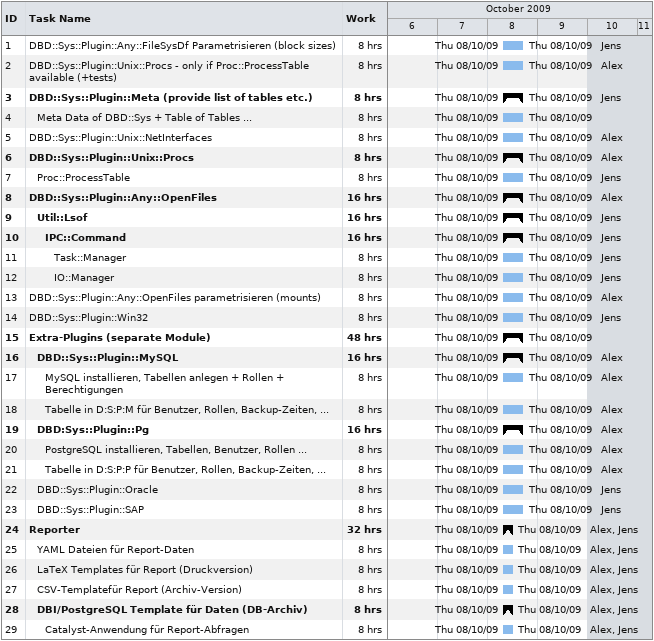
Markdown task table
| ID | Level | Task | Start | Finish | Resources | Work (h) |
|---|---|---|---|---|---|---|
| 1 | 1 | DBD::Sys::Plugin::Any::FileSysDf Parametrisieren (block sizes) | 2009-10-08 | 2009-10-08 | Jens | 8 |
| 2 | 1 | DBD::Sys::Plugin::Unix::Procs - only if Proc::ProcessTable available (+tests) | 2009-10-08 | 2009-10-08 | Alex | 8 |
| 3 | 1 | **DBD::Sys::Plugin::Meta (provide list of tables etc.)** | 2009-10-08 | 2009-10-08 | Jens | 8 |
| 4 | 2 | Meta Data of DBD::Sys + Table of Tables ... | 2009-10-08 | 2009-10-08 |  | 8 |
| 5 | 1 | DBD::Sys::Plugin::Unix::NetInterfaces | 2009-10-08 | 2009-10-08 | Alex | 8 |
| 6 | 1 | **DBD::Sys::Plugin::Unix::Procs** | 2009-10-08 | 2009-10-08 | Alex | 8 |
| 7 | 2 | Proc::ProcessTable | 2009-10-08 | 2009-10-08 | Jens | 8 |
| 8 | 1 | **DBD::Sys::Plugin::Any::OpenFiles** | 2009-10-08 | 2009-10-08 | Alex | 16 |
| 9 | 2 | **Util::Lsof** | 2009-10-08 | 2009-10-08 | Jens | 16 |
| 10 | 3 | **IPC::Command** | 2009-10-08 | 2009-10-08 | Jens | 16 |
| 11 | 4 | Task::Manager | 2009-10-08 | 2009-10-08 | Jens | 8 |
| 12 | 4 | IO::Manager | 2009-10-08 | 2009-10-08 | Jens | 8 |
| 13 | 1 | DBD::Sys::Plugin::Any::OpenFiles parametrisieren (mounts) | 2009-10-08 | 2009-10-08 | Alex | 8 |
| 14 | 1 | DBD::Sys::Plugin::Win32 | 2009-10-08 | 2009-10-08 | Jens | 8 |
| 15 | 1 | **Extra-Plugins (separate Module)** | 2009-10-08 | 2009-10-08 |  | 48 |
| 16 | 2 | **DBD::Sys::Plugin::MySQL** | 2009-10-08 | 2009-10-08 | Alex | 16 |
| 17 | 3 | MySQL installieren, Tabellen anlegen + Rollen + Berechtigungen | 2009-10-08 | 2009-10-08 | Alex | 8 |
| 18 | 3 | Tabelle in D:S:P:M für Benutzer, Rollen, Backup-Zeiten, ... | 2009-10-08 | 2009-10-08 | Alex | 8 |
| 19 | 2 | **DBD:Sys::Plugin::Pg** | 2009-10-08 | 2009-10-08 | Alex | 16 |
| 20 | 3 | PostgreSQL installieren, Tabellen, Benutzer, Rollen ... | 2009-10-08 | 2009-10-08 | Alex | 8 |
| 21 | 3 | Tabelle in D:S:P:P für Benutzer, Rollen, Backup-Zeiten, ... | 2009-10-08 | 2009-10-08 | Alex | 8 |
| 22 | 2 | DBD::Sys::Plugin::Oracle | 2009-10-08 | 2009-10-08 | Jens | 8 |
| 23 | 2 | DBD::Sys::Plugin::SAP | 2009-10-08 | 2009-10-08 | Jens | 8 |
| 24 | 1 | **Reporter** | 2009-10-08 | 2009-10-08 | Alex, Jens | 32 |
| 25 | 2 | YAML Dateien für Report-Daten | 2009-10-08 | 2009-10-08 | Alex, Jens | 8 |
| 26 | 2 | LaTeX Templates für Report (Druckversion) | 2009-10-08 | 2009-10-08 | Alex, Jens | 8 |
| 27 | 2 | CSV-Templatefür Report (Archiv-Version) | 2009-10-08 | 2009-10-08 | Alex, Jens | 8 |
| 28 | 2 | **DBI/PostgreSQL Template für Daten (DB-Archiv)** | 2009-10-08 | 2009-10-08 | Alex, Jens | 8 |
| 29 | 3 | Catalyst-Anwendung für Report-Abfragen | 2009-10-08 | 2009-10-08 | Alex, Jens | 8 |
